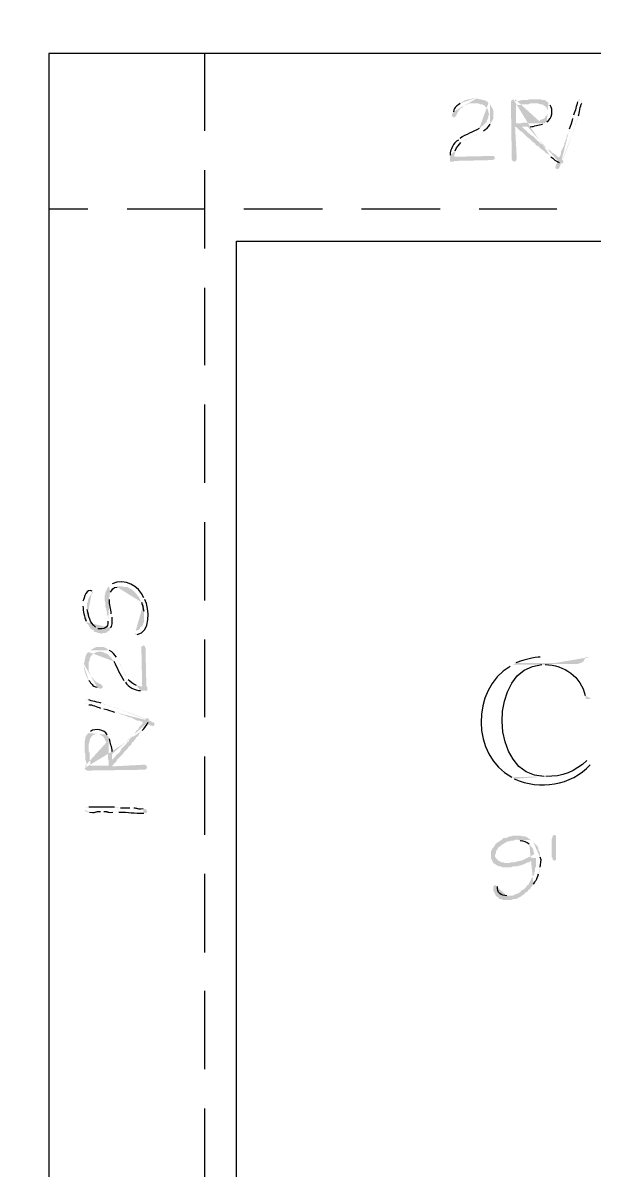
# Model space of a CAD drawing. Header units: inches. Extents: x -167 to 6071, y -6287 to -2731.
# Drawn here: x 1395.3 to 1431.8, y -6032.5 to -5959.2 of the extents above; entities that cross this region are included whole.
import ezdxf

# ---------------------------------------------------------------- set-up
doc = ezdxf.new("R2010")
doc.units = ezdxf.units.IN
doc.header["$LTSCALE"] = 96
doc.header["$MEASUREMENT"] = 0
doc.layers.add('PDF_Geometry', color=7, linetype='Continuous', true_color=0x4a4a4a)
doc.layers.add('PDF_Solid Fills', color=7, linetype='Continuous')

msp = doc.modelspace()

# ---------------------------------------------------------------- hatches: boundary and pattern name
at = {"layer": 'PDF_Solid Fills', "transparency": 33554559}
h = msp.add_hatch(color=256, dxfattribs=at)
h.paths.add_polyline_path([(1424.17, -5963.989), (1424.01, -5963.989), (1423.85, -5964.042), (1423.743, -5964.042), (1423.637, -5964.095), (1423.53, -5964.095), (1423.477, -5964.149), (1423.263, -5964.255), (1423.21, -5964.309)], flags=0)
h.paths.add_polyline_path([(1422.783, -5964.842), (1422.677, -5965.055), (1422.73, -5965.162), (1422.837, -5965.215), (1422.89, -5965.162), (1422.997, -5965.055), (1422.997, -5965.002), (1423.05, -5964.895), (1423.103, -5964.842), (1423.103, -5964.789), (1423.157, -5964.735), (1423.263, -5964.629), (1423.37, -5964.575), (1423.423, -5964.469), (1423.53, -5964.415), (1423.583, -5964.415), (1423.69, -5964.362), (1423.797, -5964.309), (1425.023, -5964.309), (1424.97, -5964.202), (1424.863, -5964.149), (1424.757, -5964.095), (1424.65, -5964.095), (1424.543, -5964.042), (1424.437, -5964.042), (1424.277, -5963.989)], flags=0)
h = msp.add_hatch(color=256, dxfattribs=at)
h.paths.add_polyline_path([(1425.023, -5964.309), (1424.17, -5964.309), (1424.383, -5964.309), (1424.49, -5964.362), (1424.597, -5964.362), (1424.703, -5964.415), (1424.81, -5964.469), (1424.81, -5964.522), (1424.917, -5964.575), (1424.97, -5964.682), (1425.023, -5964.789), (1425.023, -5964.895), (1425.077, -5965.002), (1425.023, -5965.109), (1425.023, -5965.215), (1424.97, -5965.322), (1424.917, -5965.429), (1424.917, -5965.482), (1424.81, -5965.589), (1424.757, -5965.642), (1424.65, -5965.749), (1424.543, -5965.802), (1424.543, -5965.855), (1424.437, -5965.909)], flags=0)
h.paths.add_polyline_path([(1423.21, -5966.549), (1423.157, -5966.549), (1423.103, -5966.655)], flags=0)
h.paths.add_polyline_path([(1422.57, -5967.615), (1422.57, -5967.722), (1422.837, -5967.722), (1422.837, -5967.615), (1422.89, -5967.455), (1422.89, -5967.349)], flags=0)
h.paths.add_polyline_path([(1423.263, -5966.815), (1423.477, -5966.709), (1423.583, -5966.602), (1423.69, -5966.602), (1423.797, -5966.549), (1423.903, -5966.495), (1423.957, -5966.442), (1424.117, -5966.389), (1424.223, -5966.335), (1424.383, -5966.229), (1424.703, -5966.069)], flags=0)
h.paths.add_polyline_path([(1425.13, -5965.642), (1425.183, -5965.535), (1425.237, -5965.482), (1425.343, -5965.269), (1425.343, -5964.789), (1425.29, -5964.629), (1425.237, -5964.575), (1425.13, -5964.362)], flags=0)
h = msp.add_hatch(color=256, dxfattribs=at)
h.paths.add_polyline_path([(1426.623, -5964.042), (1426.517, -5964.095), (1426.463, -5964.202), (1426.517, -5967.829), (1426.517, -5967.882), (1426.57, -5967.989), (1426.677, -5968.042), (1426.783, -5967.989), (1426.837, -5967.882), (1426.837, -5967.829), (1426.73, -5965.802), (1427.69, -5965.802)], flags=0)
h.paths.add_polyline_path([(1428.49, -5965.642), (1428.543, -5965.589), (1426.783, -5965.589), (1426.783, -5964.415), (1427.05, -5964.415), (1427.21, -5964.362), (1427.583, -5964.362), (1427.69, -5964.309), (1428.063, -5964.309), (1428.863, -5964.255), (1428.757, -5964.202), (1426.73, -5964.149), (1426.73, -5964.042)], flags=0)
for points in [[(1428.063, -5964.042), (1427.637, -5964.042), (1427.53, -5964.095), (1427.157, -5964.095), (1426.997, -5964.149), (1426.73, -5964.149), (1428.757, -5964.202), (1428.703, -5964.149), (1428.597, -5964.095), (1428.49, -5964.095), (1428.33, -5964.042), (1428.223, -5964.042)], [(1425.29, -5967.669), (1422.837, -5967.722), (1422.57, -5967.722), (1422.57, -5968.042), (1422.783, -5968.042), (1422.837, -5967.989), (1425.237, -5967.935), (1425.29, -5967.935), (1425.397, -5967.882), (1425.45, -5967.829), (1425.397, -5967.722), (1425.397, -5967.669)], [(1400.49, -5995.935), (1400.49, -5996.095), (1400.543, -5996.255), (1400.543, -5996.522), (1400.597, -5996.629), (1400.597, -5996.735), (1400.65, -5996.842), (1400.65, -5997.002), (1400.703, -5997.109), (1400.703, -5997.429), (1400.703, -5995.242), (1400.65, -5995.349), (1400.543, -5995.562), (1400.543, -5995.669), (1400.49, -5995.775)], [(1402.837, -5999.135), (1402.89, -6001.589), (1402.89, -6001.855), (1403.21, -6001.855), (1403.21, -6001.642), (1403.157, -6001.589), (1403.103, -5999.189), (1403.103, -5999.135), (1403.05, -5999.029), (1402.997, -5998.975), (1402.89, -5999.029), (1402.837, -5999.029)], [(1399.21, -6005.375), (1399.21, -6005.802), (1399.263, -6005.909), (1399.263, -6006.282), (1399.317, -6006.442), (1399.317, -6006.709), (1399.37, -6004.682), (1399.317, -6004.735), (1399.263, -6004.842), (1399.263, -6004.949), (1399.21, -6005.109), (1399.21, -6005.215)], [(1426.837, -6011.135), (1426.57, -6011.135), (1426.463, -6011.189), (1426.357, -6011.189), (1426.143, -6011.295), (1425.983, -6011.295), (1425.877, -6011.402), (1425.77, -6011.455), (1425.717, -6011.509), (1425.61, -6011.562), (1425.503, -6011.669), (1425.45, -6011.722), (1425.397, -6011.829), (1425.29, -6011.935), (1425.237, -6012.042), (1425.183, -6012.202), (1425.183, -6012.575), (1425.237, -6012.682), (1425.343, -6012.895), (1426.25, -6012.895), (1426.09, -6012.895), (1425.983, -6012.842), (1425.877, -6012.842), (1425.77, -6012.789), (1425.663, -6012.735), (1425.61, -6012.682), (1425.503, -6012.575), (1425.45, -6012.469), (1425.45, -6012.362), (1425.503, -6012.255), (1425.503, -6012.149), (1425.61, -6011.989), (1425.663, -6011.882), (1425.77, -6011.829), (1425.877, -6011.722), (1425.983, -6011.669), (1426.037, -6011.615), (1426.25, -6011.509), (1426.357, -6011.509), (1426.463, -6011.455), (1426.623, -6011.455), (1426.73, -6011.402), (1427.743, -6011.402), (1427.637, -6011.349), (1427.583, -6011.295), (1427.37, -6011.189), (1427.21, -6011.189), (1427.103, -6011.135), (1426.997, -6011.135)], [(1429.343, -6011.349), (1429.343, -6012.682), (1429.237, -6012.735), (1429.13, -6012.682), (1429.13, -6012.575), (1429.077, -6012.522), (1429.077, -6011.349), (1429.13, -6011.189), (1429.13, -6011.135), (1429.237, -6011.082), (1429.343, -6011.135)], [(1427.583, -6012.522), (1427.157, -6012.735), (1427.05, -6012.735), (1426.943, -6012.789), (1426.837, -6012.789), (1426.677, -6012.842), (1426.463, -6012.842), (1426.357, -6012.895), (1425.343, -6012.895), (1425.45, -6012.949), (1425.503, -6013.002), (1425.717, -6013.109), (1425.823, -6013.109), (1425.93, -6013.162), (1426.463, -6013.162), (1426.57, -6013.109), (1426.837, -6013.109), (1426.943, -6013.055), (1427.05, -6013.055), (1427.157, -6013.002), (1427.21, -6013.002), (1427.317, -6012.949), (1427.423, -6012.895), (1427.53, -6012.842), (1427.637, -6012.842), (1427.743, -6012.735), (1427.85, -6012.682), (1427.957, -6012.629), (1428.01, -6012.575)]]:
    msp.add_hatch(color=256, dxfattribs=at).paths.add_polyline_path(points)
h = msp.add_hatch(color=256, dxfattribs=at)
h.paths.add_polyline_path([(1428.863, -5964.255), (1428.063, -5964.309), (1428.17, -5964.309), (1428.33, -5964.362), (1428.437, -5964.362), (1428.543, -5964.415), (1428.597, -5964.469), (1428.703, -5964.522), (1428.757, -5964.629), (1428.81, -5964.735), (1428.81, -5964.949), (1428.757, -5965.055), (1428.703, -5965.109), (1428.65, -5965.215), (1428.597, -5965.269), (1428.49, -5965.322), (1428.33, -5965.375), (1428.33, -5965.429), (1428.17, -5965.429), (1428.063, -5965.482), (1427.85, -5965.482), (1427.743, -5965.535), (1427.21, -5965.535), (1427.103, -5965.589), (1426.783, -5965.589), (1428.65, -5965.589), (1428.65, -5965.535), (1428.757, -5965.482)], flags=0)
h.paths.add_polyline_path([(1428.97, -5964.415), (1428.917, -5964.309)], flags=0)
h = msp.add_hatch(color=256, dxfattribs=at)
h.paths.add_polyline_path([(1430.89, -5964.042), (1430.837, -5964.042), (1430.783, -5964.095), (1430.73, -5964.202)], flags=0)
h.paths.add_polyline_path([(1430.463, -5965.055), (1430.463, -5965.162), (1430.41, -5965.269)], flags=0)
h.paths.add_polyline_path([(1430.197, -5965.962), (1430.197, -5966.069), (1430.09, -5966.282), (1430.037, -5966.389), (1430.037, -5966.495), (1429.983, -5966.602), (1429.93, -5966.762), (1429.877, -5966.869), (1429.877, -5966.975), (1429.823, -5967.082), (1429.77, -5967.189), (1429.663, -5967.402), (1429.663, -5967.509), (1429.61, -5967.669), (1429.503, -5967.829), (1429.45, -5967.989), (1429.397, -5968.149), (1429.343, -5968.255), (1429.343, -5968.362), (1429.29, -5968.362), (1429.343, -5968.469), (1429.45, -5968.522), (1429.503, -5968.469), (1429.557, -5968.469), (1429.557, -5968.362), (1429.61, -5968.309)], flags=0)
h.paths.add_polyline_path([(1429.61, -5968.309, 0.021366), (1430.357, -5966.335)], flags=0)
h.paths.add_polyline_path([(1430.357, -5966.335), (1430.41, -5966.229), (1430.463, -5966.069), (1430.463, -5965.962), (1430.517, -5965.855), (1430.57, -5965.749), (1430.57, -5965.642), (1430.677, -5965.429), (1430.677, -5965.322), (1430.783, -5965.109)], flags=0)
h.paths.add_polyline_path([(1430.997, -5964.309), (1430.997, -5964.202), (1430.943, -5964.095)], flags=0)
h = msp.add_hatch(color=256, dxfattribs=at)
h.paths.add_polyline_path([(1427.69, -5965.802), (1426.73, -5965.802), (1426.837, -5965.855), (1427.05, -5966.069), (1427.157, -5966.122), (1427.37, -5966.335), (1427.423, -5966.389), (1427.53, -5966.495), (1427.637, -5966.549), (1427.743, -5966.655), (1427.903, -5966.815), (1428.01, -5966.869), (1428.063, -5966.975), (1428.17, -5967.029), (1428.277, -5967.082), (1428.33, -5967.189), (1428.437, -5967.242), (1428.49, -5967.295), (1428.597, -5967.349), (1428.65, -5967.455), (1428.757, -5967.509), (1428.863, -5967.562), (1429.023, -5967.722)], flags=0)
h.paths.add_polyline_path([(1429.557, -5968.095), (1429.61, -5968.149), (1429.77, -5968.149), (1429.823, -5968.042), (1429.77, -5967.935), (1429.663, -5967.882), (1429.557, -5967.775), (1429.45, -5967.722), (1429.343, -5967.615), (1429.29, -5967.562), (1429.183, -5967.509), (1429.077, -5967.455), (1429.023, -5967.349), (1428.81, -5967.242), (1428.703, -5967.135), (1428.597, -5967.082), (1428.543, -5966.975), (1428.437, -5966.922), (1428.33, -5966.869), (1428.277, -5966.762), (1428.17, -5966.709), (1428.117, -5966.655), (1428.01, -5966.549), (1427.957, -5966.495), (1427.85, -5966.389), (1427.743, -5966.335), (1427.637, -5966.229), (1427.53, -5966.175), (1427.477, -5966.069), (1427.37, -5966.015), (1427.157, -5965.802), (1427.53, -5965.802)], flags=0)
h = msp.add_hatch(color=256, dxfattribs=at)
h.paths.add_polyline_path([(1399.103, -5996.415), (1399.103, -5996.469)], flags=0)
h.paths.add_polyline_path([(1399.317, -5997.429), (1399.317, -5997.482), (1399.37, -5996.415), (1399.37, -5996.255), (1399.423, -5996.149), (1399.423, -5996.042), (1399.53, -5995.829), (1399.637, -5995.722), (1399.637, -5995.669), (1399.69, -5995.669), (1399.743, -5995.562), (1399.69, -5995.509)], flags=0)
h.paths.add_polyline_path([(1399.103, -5996.149), (1399.103, -5996.309)], flags=0)
h = msp.add_hatch(color=256, dxfattribs=at)
h.paths.add_polyline_path([(1399.317, -5997.482), (1399.37, -5997.589), (1399.477, -5997.695), (1399.53, -5997.802), (1399.583, -5997.909), (1399.797, -5998.015), (1399.85, -5998.122), (1399.957, -5998.122), (1400.063, -5998.175), (1400.17, -5998.175), (1400.277, -5998.229), (1400.383, -5998.175), (1400.543, -5998.175), (1400.65, -5998.122), (1400.703, -5998.069), (1400.81, -5998.015), (1400.81, -5997.962), (1400.863, -5997.855)], flags=0)
h.paths.add_polyline_path([(1400.97, -5997.162), (1400.97, -5997.055), (1400.917, -5996.949)], flags=0)
h.paths.add_polyline_path([(1400.81, -5996.042), (1400.757, -5995.935), (1400.757, -5995.189), (1400.703, -5995.242), (1400.703, -5997.429)], flags=0)
h.paths.add_polyline_path([(1400.063, -5997.909), (1399.957, -5997.855), (1399.903, -5997.802)], flags=0)
h.paths.add_polyline_path([(1399.37, -5996.682), (1399.37, -5996.415)], flags=0)
h = msp.add_hatch(color=256, dxfattribs=at)
h.paths.add_polyline_path([(1400.757, -5995.189), (1400.757, -5995.935), (1400.81, -5995.829), (1400.81, -5995.669), (1400.863, -5995.562)], flags=0)
h.paths.add_polyline_path([(1401.29, -5995.242), (1401.397, -5995.189), (1401.61, -5995.189), (1401.717, -5995.242), (1401.93, -5995.242), (1402.25, -5995.402), (1402.357, -5995.509), (1402.41, -5995.562), (1402.517, -5995.669), (1402.57, -5995.775), (1402.677, -5995.882), (1402.783, -5996.095), (1402.837, -5996.202)], flags=0)
h.paths.add_polyline_path([(1402.997, -5996.789), (1402.997, -5997.162), (1402.997, -5995.935)], flags=0)
h.paths.add_polyline_path([(1400.97, -5995.029), (1400.863, -5995.135)], flags=0)
h = msp.add_hatch(color=256, dxfattribs=at)
h.paths.add_polyline_path([(1402.41, -5998.175), (1402.463, -5998.282), (1402.57, -5998.282)], flags=0)
h.paths.add_polyline_path([(1403.05, -5996.042), (1402.997, -5995.935), (1402.997, -5997.482), (1402.943, -5997.589), (1402.943, -5997.642), (1402.89, -5997.749), (1402.783, -5997.802), (1402.73, -5997.909), (1402.623, -5998.015), (1402.517, -5998.015), (1402.463, -5998.069)], flags=0)
h = msp.add_hatch(color=256, dxfattribs=at)
h.paths.add_polyline_path([(1399.477, -5999.402), (1399.477, -6000.255), (1399.477, -6000.042), (1399.53, -5999.935), (1399.53, -5999.829), (1399.637, -5999.615), (1399.69, -5999.615), (1399.743, -5999.509), (1399.85, -5999.455), (1399.957, -5999.402), (1400.063, -5999.402), (1400.17, -5999.349), (1400.277, -5999.402), (1400.383, -5999.402), (1400.597, -5999.509), (1400.65, -5999.509), (1400.757, -5999.615), (1400.81, -5999.669), (1400.917, -5999.775), (1400.97, -5999.882), (1401.023, -5999.882), (1401.077, -5999.989)], flags=0)
h.paths.add_polyline_path([(1401.717, -6001.215), (1401.717, -6001.269), (1401.823, -6001.322)], flags=0)
h.paths.add_polyline_path([(1402.783, -6001.855), (1402.89, -6001.855), (1402.89, -6001.589), (1402.783, -6001.589), (1402.623, -6001.535), (1402.517, -6001.535)], flags=0)
h.paths.add_polyline_path([(1401.983, -6001.162), (1401.93, -6001.055), (1401.877, -6000.949), (1401.77, -6000.842), (1401.77, -6000.735), (1401.663, -6000.522), (1401.61, -6000.469), (1401.557, -6000.309), (1401.503, -6000.202), (1401.397, -6000.042), (1401.343, -5999.935), (1401.237, -5999.722)], flags=0)
h.paths.add_polyline_path([(1400.81, -5999.295), (1400.703, -5999.242), (1400.65, -5999.189), (1400.543, -5999.135), (1400.437, -5999.082), (1399.957, -5999.082), (1399.797, -5999.135), (1399.743, -5999.189), (1399.637, -5999.242), (1399.53, -5999.295)], flags=0)
h = msp.add_hatch(color=256, dxfattribs=at)
h.paths.add_polyline_path([(1399.157, -6000.255, 0.133918), (1399.477, -6001.215)], flags=0)
h.paths.add_polyline_path([(1400.01, -6001.642), (1400.117, -6001.695), (1400.223, -6001.749), (1400.33, -6001.695), (1400.383, -6001.589), (1400.33, -6001.535), (1400.223, -6001.429), (1400.17, -6001.429), (1400.063, -6001.375), (1400.01, -6001.322), (1399.957, -6001.322), (1399.903, -6001.269), (1399.797, -6001.162), (1399.743, -6001.055), (1399.637, -6001.002), (1399.583, -6000.895), (1399.583, -6000.842), (1399.53, -6000.735), (1399.477, -6000.629), (1399.477, -5999.402), (1399.37, -5999.455), (1399.317, -5999.562), (1399.263, -5999.669), (1399.263, -5999.775), (1399.21, -5999.882), (1399.21, -5999.989), (1399.157, -6000.149)], flags=0)
h = msp.add_hatch(color=256, dxfattribs=at)
h.paths.add_polyline_path([(1431.477, -5999.722), (1431.21, -5999.722), (1431.21, -5999.775), (1431.103, -5999.989), (1430.943, -6000.095), (1430.73, -6000.149), (1426.57, -6000.202), (1428.65, -6000.202)], flags=0)
h.paths.add_polyline_path([(1431.21, -6002.175), (1431.263, -6002.389), (1431.583, -6002.389)], flags=0)
h = msp.add_hatch(color=256, dxfattribs=at)
h.paths.add_polyline_path([(1428.49, -5999.722), (1428.33, -5999.722)], flags=0)
h.paths.add_polyline_path([(1426.783, -6000.095), (1426.57, -6000.202), (1430.73, -6000.149), (1430.57, -6000.095)], flags=0)
h.paths.add_polyline_path([(1430.57, -6000.095, 0.003714), (1428.97, -5999.722)], flags=0)
h.paths.add_polyline_path([(1428.97, -5999.722), (1428.757, -5999.722)], flags=0)
h = msp.add_hatch(color=256, dxfattribs=at)
h.paths.add_polyline_path([(1426.57, -6000.202), (1426.41, -6000.309)], flags=0)
h.paths.add_polyline_path([(1426.517, -6007.402), (1428.703, -6007.349), (1428.597, -6007.349)], flags=0)
h.paths.add_polyline_path([(1428.437, -6000.202), (1428.65, -6000.202)], flags=0)
h = msp.add_hatch(color=256, dxfattribs=at)
h.paths.add_polyline_path([(1399.21, -6002.602), (1399.263, -6002.655), (1399.477, -6002.762)], flags=0)
h.paths.add_polyline_path([(1400.223, -6002.975), (1400.33, -6002.975), (1400.437, -6003.029)], flags=0)
h.paths.add_polyline_path([(1401.13, -6003.242), (1401.237, -6003.242), (1401.343, -6003.295), (1401.45, -6003.349), (1401.557, -6003.402), (1401.663, -6003.402), (1401.77, -6003.455), (1401.93, -6003.509), (1402.037, -6003.562), (1402.143, -6003.562), (1402.463, -6003.722), (1402.57, -6003.775), (1402.677, -6003.775), (1402.837, -6003.829), (1402.997, -6003.935), (1403.317, -6004.042), (1403.423, -6004.095), (1403.53, -6004.095), (1403.53, -6004.149), (1403.637, -6004.095), (1403.69, -6003.989), (1403.637, -6003.935), (1403.637, -6003.882), (1403.53, -6003.882), (1403.477, -6003.829)], flags=0)
h.paths.add_polyline_path([(1403.477, -6003.829, 0.021662), (1401.503, -6003.082)], flags=0)
h.paths.add_polyline_path([(1401.503, -6003.082), (1401.397, -6003.029), (1401.237, -6002.975), (1401.13, -6002.975), (1401.023, -6002.922), (1400.917, -6002.869), (1400.81, -6002.869), (1400.703, -6002.815), (1400.597, -6002.762), (1400.49, -6002.762), (1400.277, -6002.655)], flags=0)
h.paths.add_polyline_path([(1399.477, -6002.442), (1399.37, -6002.442), (1399.263, -6002.495)], flags=0)
h = msp.add_hatch(color=256, dxfattribs=at)
h.paths.add_polyline_path([(1400.97, -6005.749), (1400.97, -6006.709), (1401.023, -6006.602), (1401.13, -6006.495), (1401.237, -6006.389), (1401.29, -6006.282), (1401.503, -6006.069), (1401.557, -6006.015), (1401.663, -6005.909), (1401.717, -6005.802), (1401.823, -6005.695), (1401.877, -6005.642), (1401.983, -6005.535), (1402.037, -6005.429), (1402.143, -6005.375), (1402.197, -6005.269), (1402.25, -6005.162), (1402.357, -6005.109), (1402.41, -6005.002), (1402.463, -6004.949), (1402.517, -6004.842), (1402.623, -6004.789), (1402.677, -6004.682), (1402.73, -6004.575), (1402.89, -6004.415)], flags=0)
h.paths.add_polyline_path([(1403.263, -6003.882), (1403.317, -6003.829), (1403.317, -6003.669), (1403.21, -6003.615), (1403.103, -6003.669), (1403.05, -6003.775), (1402.943, -6003.882), (1402.89, -6003.989), (1402.783, -6004.095), (1402.73, -6004.149), (1402.677, -6004.255), (1402.623, -6004.362), (1402.517, -6004.415), (1402.41, -6004.629), (1402.303, -6004.735), (1402.25, -6004.842), (1402.143, -6004.895), (1402.09, -6005.002), (1402.037, -6005.109), (1401.93, -6005.162), (1401.877, -6005.269), (1401.823, -6005.322), (1401.717, -6005.429), (1401.663, -6005.482), (1401.557, -6005.589), (1401.503, -6005.695), (1401.45, -6005.802), (1401.343, -6005.909), (1401.237, -6005.962), (1401.183, -6006.069), (1401.077, -6006.175), (1400.97, -6006.282), (1400.97, -6005.909)], flags=0)
h = msp.add_hatch(color=256, dxfattribs=at)
h.paths.add_polyline_path([(1399.21, -6006.815), (1399.263, -6006.922), (1399.37, -6006.975), (1402.997, -6006.922), (1403.05, -6006.922), (1403.157, -6006.869), (1403.21, -6006.762), (1403.157, -6006.655), (1403.05, -6006.602), (1402.997, -6006.602), (1400.97, -6006.709), (1400.97, -6005.749)], flags=0)
h.paths.add_polyline_path([(1400.81, -6004.949), (1400.757, -6004.895), (1400.757, -6006.655), (1399.583, -6006.655), (1399.583, -6006.389), (1399.53, -6006.229), (1399.53, -6005.855), (1399.477, -6005.749), (1399.477, -6005.375), (1399.423, -6004.575), (1399.37, -6004.682), (1399.317, -6006.709), (1399.21, -6006.709)], flags=0)
h = msp.add_hatch(color=256, dxfattribs=at)
h.paths.add_polyline_path([(1399.423, -6004.575), (1399.477, -6005.375), (1399.477, -6005.269), (1399.53, -6005.109), (1399.53, -6005.002), (1399.583, -6004.895), (1399.637, -6004.842), (1399.69, -6004.735), (1399.797, -6004.682), (1399.903, -6004.629), (1400.117, -6004.629), (1400.223, -6004.682), (1400.277, -6004.735), (1400.383, -6004.789), (1400.437, -6004.842), (1400.49, -6004.949), (1400.543, -6005.109), (1400.597, -6005.109), (1400.597, -6005.269), (1400.65, -6005.375), (1400.65, -6005.589), (1400.703, -6005.695), (1400.703, -6006.229), (1400.757, -6006.335), (1400.757, -6006.655), (1400.757, -6004.789), (1400.703, -6004.789), (1400.65, -6004.682)], flags=0)
h.paths.add_polyline_path([(1399.583, -6004.469), (1399.477, -6004.522)], flags=0)
h = msp.add_hatch(color=256, dxfattribs=at)
h.paths.add_polyline_path([(1431.53, -6006.175), (1431.317, -6006.335)], flags=0)
h.paths.add_polyline_path([(1428.703, -6007.349), (1426.517, -6007.402), (1426.677, -6007.509)], flags=0)
h.paths.add_polyline_path([(1431.53, -6006.602), (1431.743, -6006.442)], flags=0)
h = msp.add_hatch(color=256, dxfattribs=at)
h.paths.add_polyline_path([(1399.21, -6009.482), (1399.263, -6009.589), (1399.423, -6009.642), (1399.53, -6009.642)], flags=0)
h.paths.add_polyline_path([(1400.223, -6009.589), (1400.437, -6009.589)], flags=0)
h.paths.add_polyline_path([(1401.023, -6009.642), (1401.397, -6009.642)], flags=0)
h.paths.add_polyline_path([(1402.997, -6009.695), (1403.157, -6009.695), (1403.21, -6009.589), (1403.157, -6009.482), (1403.103, -6009.429), (1402.943, -6009.429)], flags=0)
h.paths.add_polyline_path([(1402.357, -6009.375), (1402.09, -6009.375)], flags=0)
h.paths.add_polyline_path([(1401.503, -6009.375), (1401.237, -6009.375), (1401.13, -6009.322)], flags=0)
h.paths.add_polyline_path([(1399.477, -6009.322), (1399.37, -6009.322), (1399.263, -6009.375)], flags=0)
h = msp.add_hatch(color=256, dxfattribs=at)
h.paths.add_polyline_path([(1427.743, -6011.402), (1426.837, -6011.402), (1426.943, -6011.402), (1427.05, -6011.455)], flags=0)
h.paths.add_polyline_path([(1427.637, -6011.669), (1427.69, -6011.722), (1427.743, -6011.829), (1427.85, -6011.935), (1427.903, -6012.042), (1427.903, -6012.149), (1427.957, -6012.255), (1427.903, -6012.362), (1427.583, -6012.522), (1428.01, -6012.575), (1428.063, -6012.575), (1428.063, -6013.109), (1428.01, -6013.215), (1428.01, -6013.375), (1427.957, -6013.482), (1427.957, -6013.589), (1427.903, -6013.695), (1427.85, -6013.749), (1427.743, -6013.962), (1427.637, -6014.175), (1427.583, -6014.282), (1427.477, -6014.335), (1427.423, -6014.442), (1427.317, -6014.549), (1427.21, -6014.602), (1427.103, -6014.655), (1427.05, -6014.762), (1426.943, -6014.815), (1426.837, -6014.869), (1426.783, -6014.869), (1426.677, -6014.922), (1426.57, -6014.975), (1426.197, -6014.975), (1427.103, -6015.029), (1427.157, -6014.975), (1427.263, -6014.922), (1427.317, -6014.869), (1427.423, -6014.762), (1427.53, -6014.709), (1427.583, -6014.602), (1427.69, -6014.549), (1427.743, -6014.442), (1427.85, -6014.335), (1427.903, -6014.229)], flags=0)
h.paths.add_polyline_path([(1428.223, -6013.589), (1428.277, -6013.535), (1428.277, -6013.429), (1428.33, -6013.322), (1428.33, -6013.162)], flags=0)
h.paths.add_polyline_path([(1428.33, -6012.522), (1428.33, -6012.255), (1428.223, -6012.042), (1428.223, -6011.935), (1428.17, -6011.829), (1428.117, -6011.775), (1428.01, -6011.669), (1427.903, -6011.562), (1427.85, -6011.455)], flags=0)
h = msp.add_hatch(color=256, dxfattribs=at)
h.paths.add_polyline_path([(1425.45, -6014.282), (1425.343, -6014.389), (1425.343, -6014.655), (1425.397, -6014.762), (1425.45, -6014.869), (1425.503, -6014.975), (1425.557, -6015.029), (1425.663, -6015.082), (1425.717, -6015.189), (1425.823, -6015.189), (1425.93, -6015.242), (1426.517, -6015.242), (1426.623, -6015.189), (1426.783, -6015.189), (1426.89, -6015.135), (1426.997, -6015.082), (1427.103, -6015.029), (1426.197, -6014.975)], flags=0)
h.paths.add_polyline_path([(1425.61, -6014.389), (1425.557, -6014.282)], flags=0)

# ---------------------------------------------------------------- linework, layer by layer
at = {"layer": 'PDF_Geometry', "color": 7}
msp.add_lwpolyline([(1474.89, -5876.095), (1460.437, -5876.095), (1460.437, -5990.815), (1456.917, -5990.815), (1456.917, -5961.109), (1396.917, -5961.109), (1396.917, -6048.575), (1456.917, -6048.575), (1456.917, -6018.815), (1460.437, -6018.815), (1460.437, -6048.575), (1478.89, -6048.575), (1478.89, -6052.042), (1386.89, -6052.042), (1386.89, -5997.589), (1373.663, -5997.589), (1373.663, -5994.069)], dxfattribs=at)
at = {"layer": 'PDF_Geometry'}
for points in [[(1406.89, -5966.069), (1406.89, -5961.109)], [(1406.89, -5973.589), (1406.89, -5968.575)], [(1399.423, -5971.082), (1396.917, -5971.082)], [(1406.89, -5971.082), (1401.93, -5971.082)], [(1414.41, -5971.082), (1409.397, -5971.082)], [(1421.93, -5971.082), (1416.917, -5971.082)], [(1429.397, -5971.082), (1424.437, -5971.082)], [(1456.917, -6036.575), (1408.917, -6036.575), (1408.917, -5973.109), (1456.917, -5973.109)], [(1406.89, -5981.055), (1406.89, -5976.095)], [(1406.89, -5988.575), (1406.89, -5983.562)], [(1406.89, -5996.095), (1406.89, -5991.082)], [(1406.89, -6003.562), (1406.89, -5998.602)], [(1406.89, -6011.082), (1406.89, -6006.069)], [(1406.89, -6018.602), (1406.89, -6013.589)], [(1406.89, -6026.069), (1406.89, -6021.055)], [(1406.89, -6033.589), (1406.89, -6028.575)]]:
    msp.add_lwpolyline(points, dxfattribs=at)
at = {"layer": 'PDF_Geometry', "color": 7}
for points in [[(1423.21, -5964.309), (1423.02, -5964.507), (1422.838, -5964.498), (1422.783, -5964.842)], [(1428.757, -5965.482), (1429.094, -5965.303), (1429.187, -5964.727), (1428.97, -5964.415)], [(1430.73, -5964.202), (1430.632, -5964.476), (1430.606, -5964.736), (1430.463, -5965.055)], [(1430.783, -5965.109), (1430.841, -5964.968), (1430.893, -5964.418), (1430.997, -5964.309)], [(1430.41, -5965.269), (1430.351, -5965.576), (1430.27, -5965.679), (1430.197, -5965.962)], [(1424.437, -5965.909), (1424.041, -5966.133), (1423.587, -5966.282), (1423.21, -5966.549)], [(1424.703, -5966.069), (1424.855, -5965.946), (1425.057, -5965.842), (1425.13, -5965.642)], [(1427.69, -5965.802), (1427.969, -5965.796), (1428.219, -5965.663), (1428.49, -5965.642)], [(1423.103, -5966.655), (1422.785, -5966.803), (1422.574, -5967.286), (1422.57, -5967.615)], [(1422.89, -5967.349), (1423.02, -5967.015), (1423.166, -5966.991), (1423.263, -5966.815)], [(1429.023, -5967.722), (1429.139, -5967.832), (1429.406, -5968.044), (1429.557, -5968.095)], [(1402.997, -5995.935), (1402.672, -5995.129), (1401.787, -5994.688), (1400.97, -5995.029)], [(1399.69, -5995.509), (1399.337, -5995.257), (1399.18, -5995.937), (1399.103, -5996.149)], [(1400.863, -5995.562), (1400.966, -5995.48), (1401.006, -5995.206), (1401.29, -5995.242)], [(1400.917, -5996.949), (1400.921, -5996.639), (1400.765, -5996.359), (1400.81, -5996.042)], [(1402.57, -5998.282), (1403.434, -5998.167), (1403.375, -5996.612), (1403.05, -5996.042)], [(1402.837, -5996.202), (1402.93, -5996.387), (1402.919, -5996.594), (1402.997, -5996.789)], [(1399.103, -5996.469), (1399.113, -5996.799), (1399.179, -5997.129), (1399.317, -5997.429)], [(1399.903, -5997.802), (1399.519, -5997.475), (1399.484, -5997.118), (1399.37, -5996.682)], [(1400.703, -5997.429), (1400.721, -5997.871), (1400.43, -5997.937), (1400.063, -5997.909)], [(1400.863, -5997.855), (1401.041, -5997.57), (1400.95, -5997.505), (1400.97, -5997.162)], [(1401.237, -5999.722), (1401.114, -5999.57), (1401.01, -5999.368), (1400.81, -5999.295)], [(1401.077, -5999.989), (1401.301, -6000.384), (1401.45, -6000.839), (1401.717, -6001.215)], [(1399.477, -6001.215), (1399.675, -6001.406), (1399.665, -6001.587), (1400.01, -6001.642)], [(1401.823, -6001.322), (1401.971, -6001.64), (1402.454, -6001.852), (1402.783, -6001.855)], [(1402.517, -6001.535), (1402.251, -6001.441), (1402.17, -6001.287), (1401.983, -6001.162)], [(1400.277, -6002.655), (1400.136, -6002.598), (1399.586, -6002.546), (1399.477, -6002.442)], [(1399.477, -6002.762), (1399.643, -6002.743), (1400.053, -6002.919), (1400.223, -6002.975)], [(1400.437, -6003.029), (1400.745, -6003.088), (1400.846, -6003.169), (1401.13, -6003.242)], [(1400.65, -6004.682), (1400.471, -6004.344), (1399.894, -6004.251), (1399.583, -6004.469)], [(1402.89, -6004.415), (1403, -6004.301), (1403.212, -6004.031), (1403.263, -6003.882)], [(1400.97, -6005.749), (1400.964, -6005.47), (1400.831, -6005.22), (1400.81, -6004.949)], [(1401.13, -6009.322), (1400.579, -6009.322), (1400.028, -6009.322), (1399.477, -6009.322)], [(1402.09, -6009.375), (1401.894, -6009.375), (1401.699, -6009.375), (1401.503, -6009.375)], [(1402.943, -6009.429), (1402.484, -6009.458), (1402.638, -6009.393), (1402.357, -6009.375)], [(1399.53, -6009.642), (1400.094, -6009.681), (1399.826, -6009.564), (1400.223, -6009.589)], [(1400.437, -6009.589), (1400.774, -6009.567), (1400.508, -6009.674), (1401.023, -6009.642)], [(1401.397, -6009.642), (1402.018, -6009.608), (1402.37, -6009.73), (1402.997, -6009.695)]]:
    msp.add_open_spline(points, degree=3, dxfattribs=at)
at = {"layer": 'PDF_Geometry'}
for points in [[(1428.33, -5999.722), (1428.109, -5999.683), (1426.976, -5999.961), (1426.783, -6000.095)], [(1426.41, -6000.309), (1423.912, -6001.807), (1423.925, -6006.004), (1426.517, -6007.402)], [(1428.597, -6007.349), (1425.062, -6007.349), (1424.995, -6000.372), (1428.437, -6000.202)], [(1428.65, -6000.202), (1429.862, -6000.205), (1430.945, -6000.971), (1431.21, -6002.175)], [(1431.317, -6006.335), (1430.58, -6007.023), (1429.72, -6007.382), (1428.703, -6007.349)], [(1426.677, -6007.509), (1428.31, -6008.219), (1430.311, -6007.957), (1431.53, -6006.602)], [(1427.05, -6011.455), (1427.248, -6011.483), (1427.486, -6011.516), (1427.637, -6011.669)], [(1428.33, -6013.162), (1428.341, -6012.959), (1428.468, -6012.72), (1428.33, -6012.522)], [(1427.903, -6014.229), (1428.167, -6013.829), (1428.075, -6014.063), (1428.223, -6013.589)], [(1426.197, -6014.975), (1425.86, -6014.981), (1425.547, -6014.775), (1425.61, -6014.389)]]:
    msp.add_open_spline(points, degree=3, dxfattribs=at)

doc.saveas('drawing.dxf')
